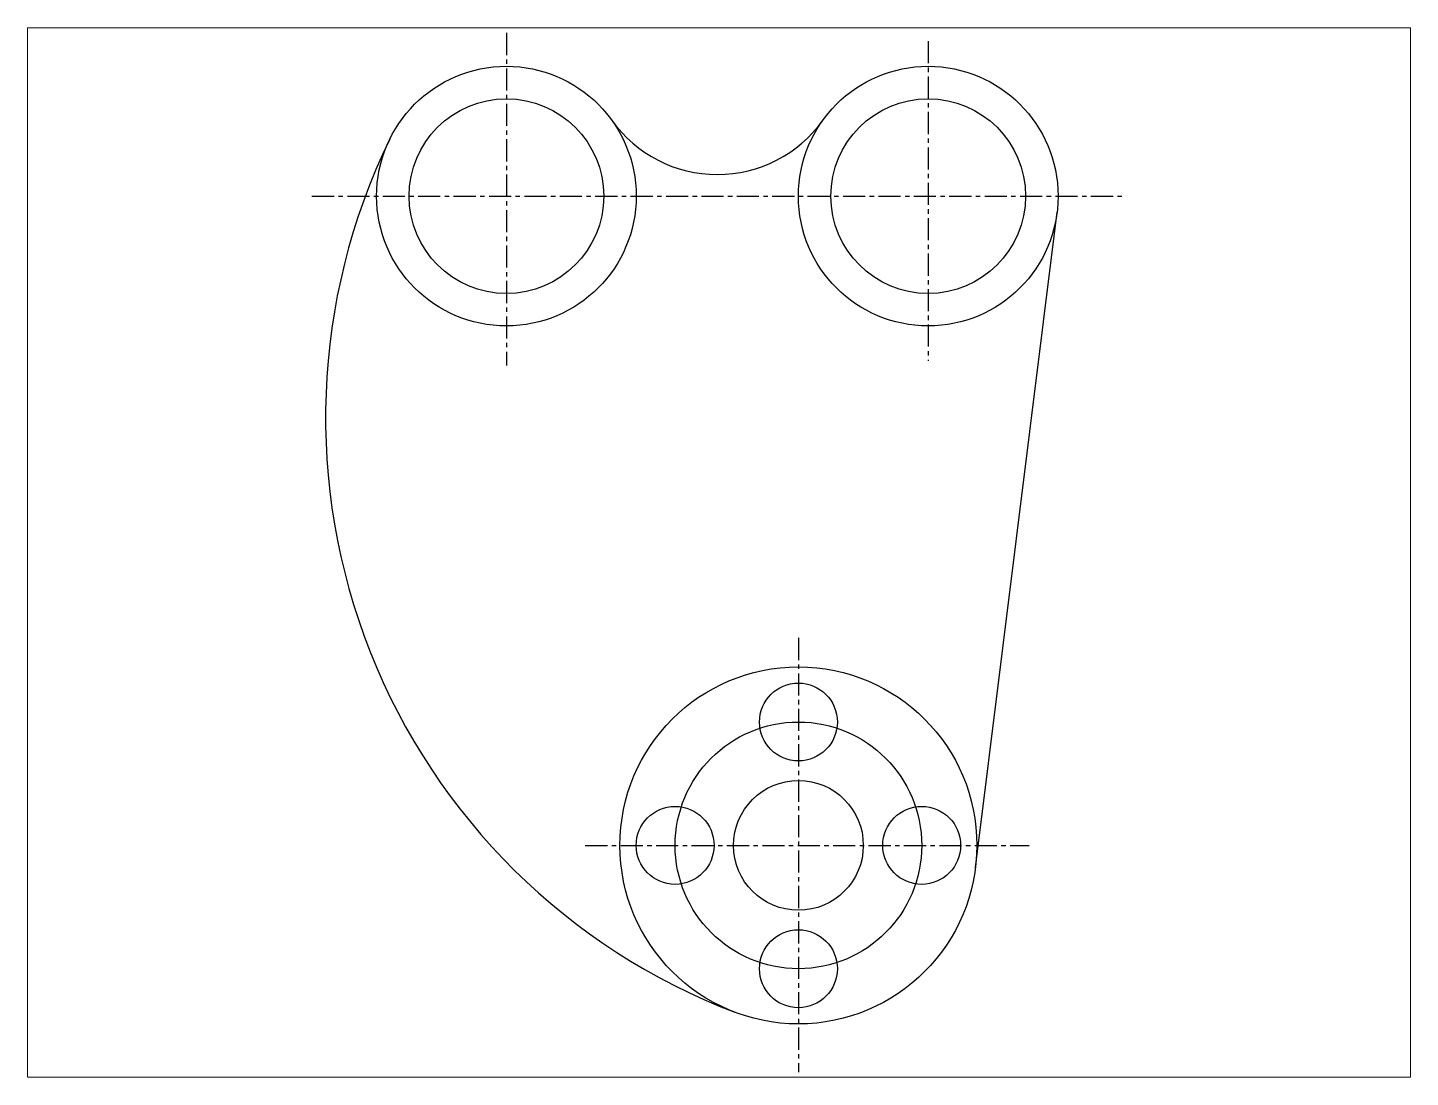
# Paper-space layout 'Layout1' of a CAD drawing. Header units: millimetres. Extents: x 26 to 231, y 20 to 176.
# The model-space entities are those that its viewports show. They can reach past a viewport. Long polylines and large blocks are cut down to what shows.
import ezdxf

# ---------------------------------------------------------------- set-up
doc = ezdxf.new("R2010")
doc.units = ezdxf.units.MM
doc.header["$LTSCALE"] = 0.5
doc.linetypes.add('CENTER', pattern=[50.8, 31.75, -6.35, 6.35, -6.35])

msp = doc.modelspace()

# ---------------------------------------------------------------- linework, layer by layer
at = {"color": 2, "linetype": 'CENTER', "ltscale": 0.2}
for p, q in [((193.79, 283.7), (193.79, 232.46)), ((258.79, 282.45), (258.79, 233.21)), ((163.83, 258.57), (289.26, 258.57)), ((238.79, 190.52), (238.79, 123.65)), ((205.95, 158.57), (274.33, 158.57))]:
    msp.add_line(p, q, dxfattribs=at)
msp.add_line((266.08, 155.17), (278.64, 256.1))
for centre, radius in [((193.79, 258.57), 20), ((258.79, 258.57), 20), ((193.79, 258.57), 15), ((258.79, 258.57), 15), ((238.79, 158.57), 27.5), ((238.79, 177.57), 6), ((238.79, 158.57), 19), ((238.79, 158.57), 10), ((219.79, 158.57), 6), ((257.79, 158.57), 6), ((238.79, 139.57), 6)]:
    msp.add_circle(centre, radius)
for centre, radius, start, end in [((226.29, 281.89), 20, 215.6591, 324.3409), ((263.92, 224.44), 98, 154.0491, 249.1129)]:
    msp.add_arc(centre, radius, start, end)

psp = doc.layouts.get("Layout1")

# ---------------------------------------------------------------- viewports
at = {"layer": '0', "color": 2, "linetype": 'CENTER'}
psp.add_viewport(center=(128.5, 97.5), size=(205.6, 156), view_center_point=(226.55, 203.68), view_height=161.6677, dxfattribs=at)

doc.saveas('drawing.dxf')
